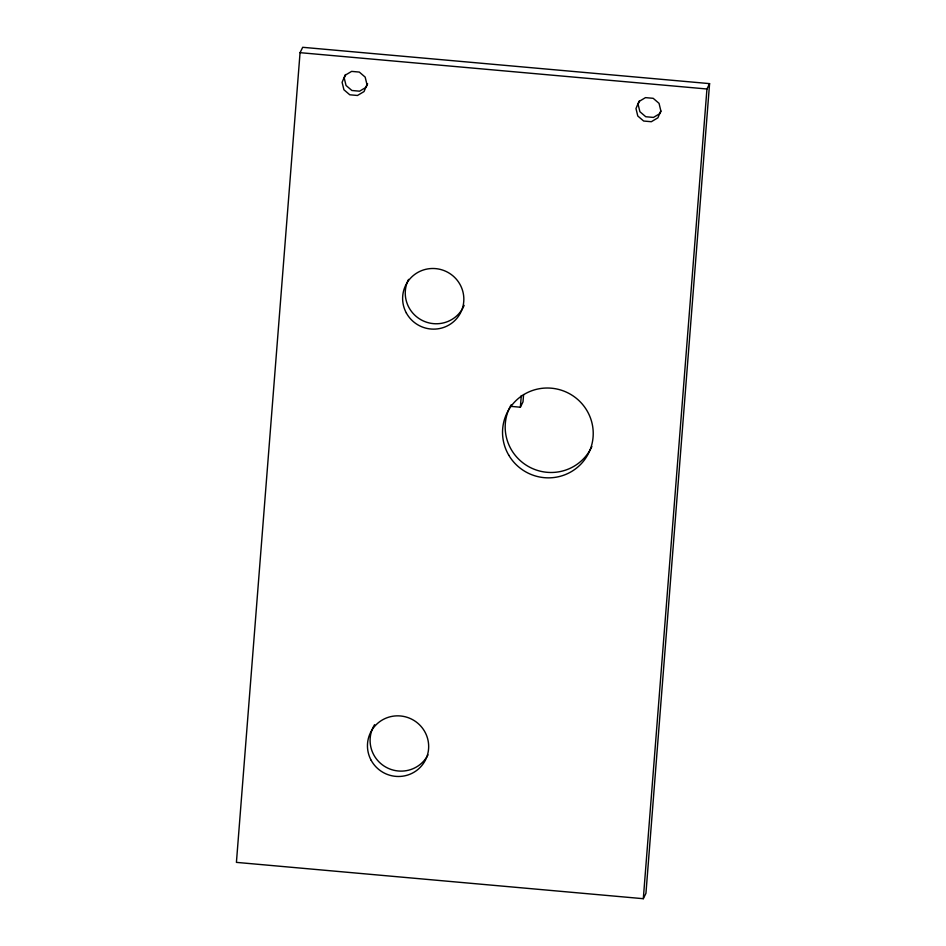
<?xml version="1.0" encoding="UTF-8"?>
<svg xmlns="http://www.w3.org/2000/svg" width="946" height="946" viewBox="0 0 946 946"><rect width="100%" height="100%" fill="white"/><g stroke="black" fill="none" stroke-linecap="round" stroke-linejoin="round"><path stroke-width="1.42" d="M300.059 52.669L236.417 862.374L643.304 898.7L645.941 893.331L709.583 83.626L302.696 47.3L300.059 52.669L706.946 88.995L709.583 83.626M510.757 406.354L520.371 407.218L521.293 395.546M523.587 394.553L523.008 401.849L520.371 407.218M643.304 898.7L706.946 88.995M345.692 74.521L344.226 78.033L346.035 85.471L351.9 90.497L359.586 91.183L366.149 87.269L367.616 83.756M639.567 100.761L638.089 104.273L639.898 111.711L645.763 116.736L653.45 117.422L660.012 113.508L660.994 111.167M427.994 754.873A30.698 30.225 26.2 0 1 385.767 767.076A30.698 30.225 26.2 0 1 374.592 724.66M464.155 305.369A30.698 30.225 26.2 0 1 423.075 320.836A30.698 30.225 26.2 0 1 408.577 279.377M591.877 446.512A45.479 44.781 26.2 0 1 529.973 467.348A45.479 44.781 26.2 0 1 511.112 404.864M345.054 75.302L342.109 82.326L343.918 89.764L349.784 94.789L357.47 95.475L364.033 91.561L366.977 84.549L365.168 77.099L359.303 72.073L351.628 71.388L345.054 75.302M638.917 101.541L635.984 108.565L637.781 116.003L643.647 121.029L651.333 121.715L657.908 117.801L660.84 110.788L659.043 103.339L653.178 98.313L645.491 97.627L638.917 101.541M406.342 312.972A30.698 30.225 26.2 0 0 459.342 314.947A30.698 30.225 26.2 0 0 434.001 268.51A30.698 30.225 26.2 0 0 406.342 312.972M508.747 455.156A45.479 44.781 26.2 0 0 587.289 455.629A45.479 44.781 26.2 0 0 547.604 388.014A45.479 44.781 26.2 0 0 508.747 455.156M371.175 760.324A30.698 30.225 26.2 0 0 424.175 762.299A30.698 30.225 26.2 0 0 398.834 715.862A30.698 30.225 26.2 0 0 371.175 760.324"/></g></svg>
